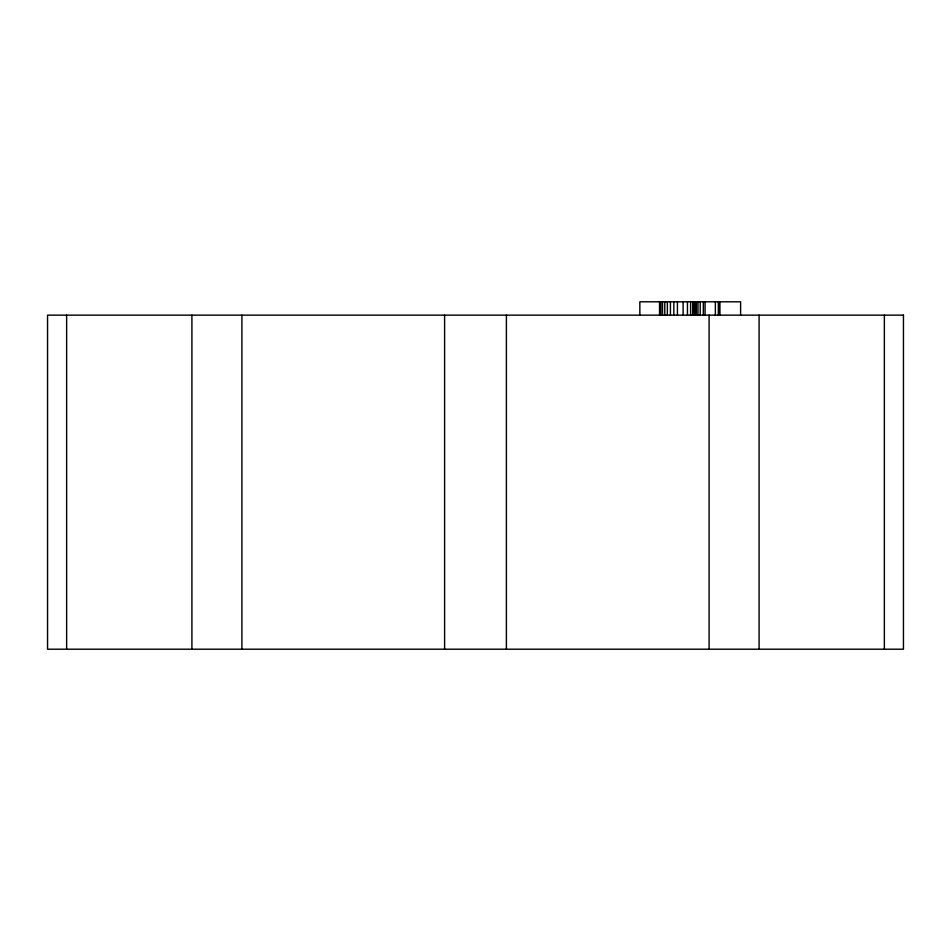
<?xml version="1.0" encoding="UTF-8"?>
<svg xmlns="http://www.w3.org/2000/svg" width="951" height="951" viewBox="0 0 951 951"><rect width="100%" height="100%" fill="white"/><g stroke="black" fill="none" stroke-linecap="round" stroke-linejoin="round"><path stroke-width="1.43" d="M884.359 315.15L884.359 649.212M759.088 315.15L759.088 649.212M740.603 315.15L740.603 301.788L639.845 301.788L639.845 315.15M719.705 301.788L719.705 315.15M719.503 301.788L719.503 315.15M718.326 301.788L718.326 315.15M715.354 301.788L715.354 315.15M709.089 315.15L709.089 649.212M705.071 301.788L705.071 315.15M703.324 301.788L703.324 315.15M700.198 301.788L700.198 315.15M697.975 301.788L697.975 315.15M696.37 301.788L696.37 315.15M695.086 301.788L695.086 315.15M693.98 301.788L693.98 315.15M692.732 301.788L692.732 315.15M690.616 301.788L690.616 315.15M687.454 301.788L687.454 315.15M683.103 301.788L683.103 315.15M677.421 301.788L677.421 315.15M673.831 301.788L673.831 315.15M670.431 301.788L670.431 315.15M667.364 301.788L667.364 315.15M664.773 301.788L664.773 315.15M662.526 301.788L662.526 315.15M660.886 301.788L660.886 315.15M659.935 301.788L659.887 315.15M659.554 301.788L659.554 315.15M506.396 315.15L506.396 649.212M444.604 315.15L444.604 649.212M241.911 315.15L241.911 649.212M191.912 315.15L191.912 649.212M66.641 315.15L66.641 649.212M903.45 315.15L47.55 315.15L47.55 649.212L903.45 649.212L903.45 315.15"/></g></svg>
